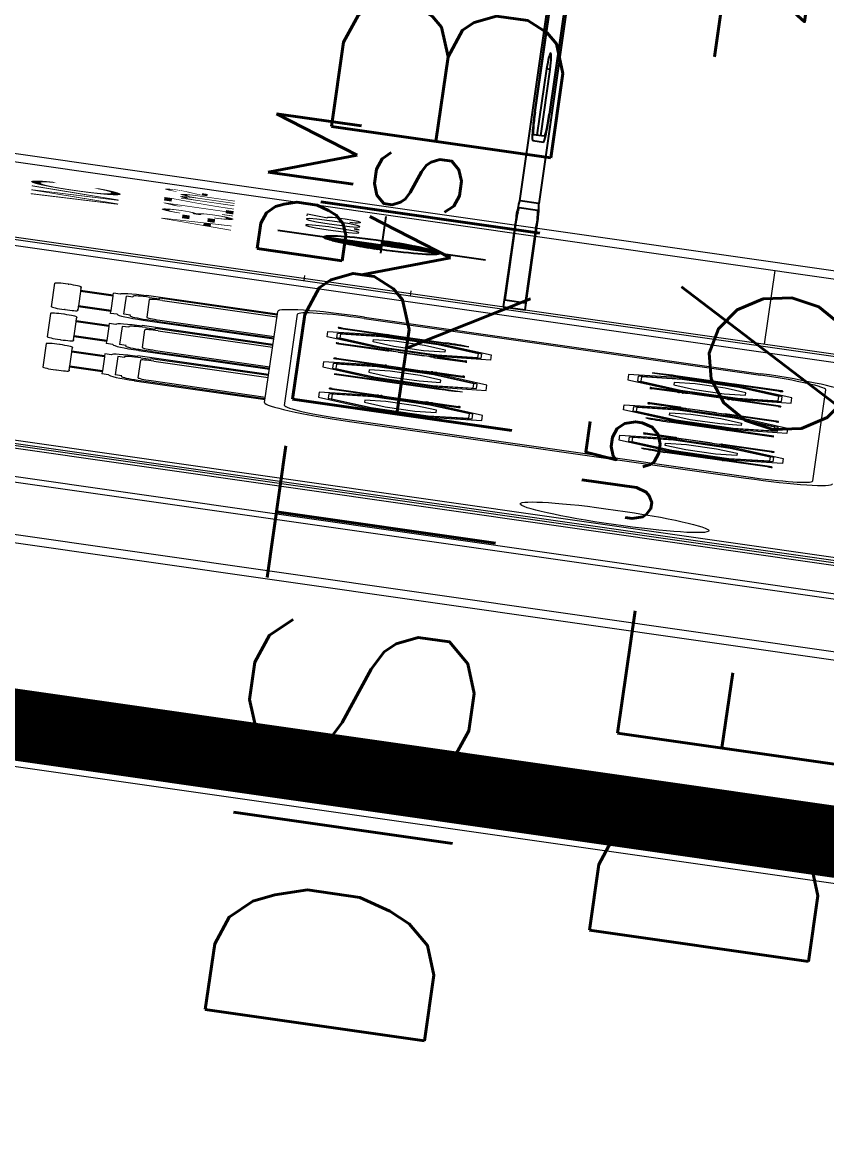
# Model space of a CAD drawing. Header units: millimetres. Extents: x -361192058 to 101130107379, y -14071650034 to 19218552450.
# Drawn here: x -137694.4 to -137627.6, y 41013 to 41105.1 of the extents above; entities that cross this region are included whole.
import ezdxf
from ezdxf.enums import TextEntityAlignment as Align

# ---------------------------------------------------------------- set-up
doc = ezdxf.new("R2010")
doc.units = ezdxf.units.MM
doc.header["$LTSCALE"] = 0.5
for name, color, linetype in [('02', 2, 'Continuous'), ('APBAN', 4, 'Continuous'), ('DIVERSOS', 4, 'Continuous'), ('ESQUADRIA', 3, 'Continuous'), ('MOBIL-I', 251, 'Continuous'), ('parede', 2, 'Continuous'), ('PISO', 8, 'Continuous'), ('TEXTO2', 3, 'Continuous'), ('TUBULAÇÃO_HIDRÁULICA', 5, 'Continuous'), ('TXT_0', 7, 'Continuous')]:
    doc.layers.add(name, color=color, linetype=linetype)
doc.styles.add('ADITIVOCAD', font='ROMANS.shx')
doc.styles.add('COTAS', font='romans.shx')
doc.styles.add('SANSSERIF', font='sas_____.pfb', dxfattribs={"height": 1})
doc.styles.get("Standard").update_dxf_attribs({"font": 'txt.shx', "height": 0.12})

# ---------------------------------------------------------------- blocks, each defined once
blk = doc.blocks.new('ADC_VASO_02')
blk.add_lwpolyline([(-0.175, 0.15), (-0.175, 0.6, -0.414214), (-0.125, 0.65), (0.125, 0.65, -0.414214), (0.175, 0.6), (0.175, 0.1496)], format="xyb")
for points in [[(0.1388, 0.2754, -0.414214), (0.0988, 0.2354), (-0.0948, 0.2354, -0.414214), (-0.1348, 0.2754), (-0.1348, 0.5704, -0.414214), (-0.0948, 0.6104), (0.0988, 0.6104, -0.414214), (0.1388, 0.5704)], [(0.1303, 0.2754, -0.414214), (0.0988, 0.2439), (-0.0948, 0.2439, -0.414214), (-0.1263, 0.2754), (-0.1263, 0.5704, -0.414214), (-0.0948, 0.6019), (0.0988, 0.6019, -0.414214), (0.1303, 0.5704)], [(-0.17, 0.15, 0.414214), (-0.2, 0.12), (-0.2, 0), (0.2, 0), (0.2, 0.12, 0.414214), (0.17, 0.15)], [(-0.17, 0.14, 0.414214), (-0.19, 0.12), (-0.19, 0.01), (0.19, 0.01), (0.19, 0.12, 0.414214), (0.17, 0.14)]]:
    blk.add_lwpolyline(points, format="xyb", close=True)
blk.add_lwpolyline([(0.0363, 0.2439), (0.0363, 0.3375), (-0.0344, 0.3375), (-0.0344, 0.2439)])
blk.add_arc((0.0009, 0.3215), 0.0388, 24.3951, 155.6049)
blk = doc.blocks.new('Adc_nivelpl')
h = blk.add_hatch()
h.set_pattern_fill('_U', color=256, scale=0.005, angle=45, style=0, double=1)
h.set_pattern_definition([(45, (-5.8772514, -3.5161936), (-0.003535534, 0.003535534), []), (135, (-5.8772514, -3.5161936), (-0.003535534, -0.003535534), [])])
h.paths.add_polyline_path([(0.1954, -0.0865, 0.414214), (0.0865, -0.1954), (0.1954, -0.1954)])
h.paths.add_polyline_path([(0.1954, -0.1954), (0.1954, -0.3043, 0.414214), (0.3043, -0.1954)])
for p, q in [((0.1954, 0), (0.1954, -0.3908)), ((0.8958, -0.1954), (0, -0.1954))]:
    blk.add_line(p, q)
blk.add_circle((0.1954, -0.1954), 0.1089)
at = {"flags": 8}
blk.add_attdef('NIVEL', (0.3642, -0.1501), '', height=0.1, dxfattribs=at)
blk = doc.blocks.new('APROVADO QUADRA 21.2 MBVII')
at = {"layer": '02', "color": 8, "lineweight": 18}
blk.add_line((3990.4769, 2473.3065), (3990.4769, 2470.9565), dxfattribs=at)
at = {"layer": '02', "lineweight": 18}
blk.add_lwpolyline([(3979.6187, 2438.8395), (4040.8187, 2438.8395), (4040.8187, 2483.3895), (3979.6187, 2483.3895)], close=True, dxfattribs=at)
at = {"layer": '02', "lineweight": 18, "const_width": 0.1}
blk.add_lwpolyline([(3980.3687, 2439.5895), (4040.0687, 2439.5895), (4040.0687, 2482.6395), (3980.3687, 2482.6395)], close=True, dxfattribs=at)
at = {"layer": 'DIVERSOS', "color": 8, "lineweight": 18}
for p, q in [((3985.3269, 2470.6502), (3985.3269, 2472.6502)), ((3985.4769, 2472.6502), (3985.4769, 2470.6502))]:
    blk.add_line(p, q, dxfattribs=at)
at = {"layer": 'ESQUADRIA', "color": 8, "lineweight": 18}
for p, q in [((3985.3819, 2472.6502), (3985.3819, 2470.6502)), ((3985.4219, 2472.6502), (3985.4219, 2470.6502))]:
    blk.add_line(p, q, dxfattribs=at)
at = {"layer": 'MOBIL-I', "color": 8, "lineweight": 18}
for p, q in [((3987.3094, 2472.5805), (3987.3094, 2472.5814)), ((3987.8642, 2472.5805), (3987.8642, 2472.5814)), ((3987.9501, 2472.5805), (3987.9501, 2472.5814)), ((3986.8812, 2472.5629), (3986.8628, 2472.5629)), ((3986.9274, 2472.5168), (3986.9274, 2472.5629)), ((3986.9459, 2472.5168), (3986.9459, 2472.5629)), ((3987.2039, 2472.5168), (3987.2039, 2472.5629)), ((3987.2224, 2472.5168), (3987.2224, 2472.5629)), ((3987.2873, 2472.5629), (3987.2689, 2472.5629)), ((3987.4361, 2472.5629), (3987.4176, 2472.5629)), ((3987.4823, 2472.5168), (3987.4823, 2472.5629)), ((3987.5007, 2472.5168), (3987.5007, 2472.5629)), ((3987.7588, 2472.5168), (3987.7588, 2472.5629)), ((3987.7772, 2472.5168), (3987.7772, 2472.5629)), ((3987.8421, 2472.5629), (3987.8237, 2472.5629)), ((3987.9722, 2472.5629), (3987.9906, 2472.5629)), ((3988.0371, 2472.5168), (3988.0371, 2472.5629)), ((3988.0555, 2472.5168), (3988.0555, 2472.5629)), ((3988.3136, 2472.5168), (3988.3136, 2472.5629)), ((3988.3321, 2472.5168), (3988.3321, 2472.5629)), ((3988.3783, 2472.5629), (3988.3967, 2472.5629)), ((3986.9274, 2472.5168), (3986.8905, 2472.5168)), ((3986.8905, 2472.5076), (3986.8905, 2472.5168)), ((3986.9459, 2472.5168), (3986.9274, 2472.5168)), ((3987.2039, 2472.5168), (3986.9459, 2472.5168)), ((3987.2224, 2472.5168), (3987.2039, 2472.5168)), ((3987.2593, 2472.5168), (3987.2224, 2472.5168)), ((3987.2593, 2472.5076), (3987.2593, 2472.5168)), ((3987.4823, 2472.5168), (3987.4453, 2472.5168)), ((3987.4453, 2472.5076), (3987.4453, 2472.5168)), ((3987.5007, 2472.5168), (3987.4823, 2472.5168)), ((3987.7588, 2472.5168), (3987.5007, 2472.5168)), ((3987.7772, 2472.5168), (3987.7588, 2472.5168)), ((3987.8141, 2472.5168), (3987.7772, 2472.5168)), ((3987.8141, 2472.5076), (3987.8141, 2472.5168)), ((3988.0002, 2472.5168), (3988.0371, 2472.5168)), ((3988.0002, 2472.5076), (3988.0002, 2472.5168)), ((3988.0371, 2472.5168), (3988.0555, 2472.5168)), ((3988.0555, 2472.5168), (3988.3136, 2472.5168)), ((3988.3136, 2472.5168), (3988.3321, 2472.5168)), ((3988.3321, 2472.5168), (3988.369, 2472.5168)), ((3988.369, 2472.5076), (3988.369, 2472.5168)), ((3986.8951, 2472.4891), (3986.909, 2472.4891)), ((3987.2409, 2472.4983), (3986.909, 2472.4983)), ((3986.909, 2472.4891), (3986.909, 2472.4983)), ((3987.2409, 2472.4891), (3987.2409, 2472.4983)), ((3987.2547, 2472.4891), (3987.2409, 2472.4891)), ((3987.45, 2472.4891), (3987.4638, 2472.4891)), ((3987.7957, 2472.4983), (3987.4638, 2472.4983)), ((3987.4638, 2472.4891), (3987.4638, 2472.4983)), ((3987.7957, 2472.4891), (3987.7957, 2472.4983)), ((3987.8095, 2472.4891), (3987.7957, 2472.4891)), ((3988.0048, 2472.4891), (3988.0186, 2472.4891)), ((3988.0186, 2472.4983), (3988.3505, 2472.4983)), ((3988.0186, 2472.4891), (3988.0186, 2472.4983)), ((3988.3505, 2472.4891), (3988.3505, 2472.4983)), ((3988.3644, 2472.4891), (3988.3505, 2472.4891)), ((3986.8442, 2472.2861), (3986.8442, 2472.4706)), ((3986.8536, 2472.4706), (3986.8442, 2472.4706)), ((3986.8721, 2472.466), (3986.8721, 2472.4522)), ((3986.9136, 2472.466), (3987.2362, 2472.466)), ((3987.2778, 2472.466), (3987.2778, 2472.4522)), ((3987.2962, 2472.4706), (3987.3056, 2472.4706)), ((3987.3056, 2472.2861), (3987.3056, 2472.4706)), ((3987.399, 2472.2861), (3987.399, 2472.4706)), ((3987.4084, 2472.4706), (3987.399, 2472.4706)), ((3987.4269, 2472.466), (3987.4269, 2472.4522)), ((3987.4684, 2472.466), (3987.7911, 2472.466)), ((3987.8326, 2472.466), (3987.8326, 2472.4522)), ((3987.8511, 2472.4706), (3987.8605, 2472.4706)), ((3987.8605, 2472.2861), (3987.8605, 2472.4706)), ((3987.9539, 2472.2861), (3987.9539, 2472.4706)), ((3987.9633, 2472.4706), (3987.9539, 2472.4706)), ((3987.9817, 2472.466), (3987.9817, 2472.4522)), ((3988.3459, 2472.466), (3988.0232, 2472.466)), ((3988.3874, 2472.466), (3988.3874, 2472.4522)), ((3988.4059, 2472.4706), (3988.4153, 2472.4706)), ((3988.4153, 2472.2861), (3988.4153, 2472.4706)), ((3986.8627, 2472.2861), (3986.8627, 2472.4522)), ((3986.8721, 2472.4522), (3986.8627, 2472.4522)), ((3986.8951, 2472.4476), (3986.8951, 2472.2861)), ((3987.2547, 2472.4476), (3987.2547, 2472.2861)), ((3987.2778, 2472.4522), (3987.2872, 2472.4522)), ((3987.2872, 2472.2861), (3987.2872, 2472.4522)), ((3987.4175, 2472.2861), (3987.4175, 2472.4522)), ((3987.4269, 2472.4522), (3987.4175, 2472.4522)), ((3987.45, 2472.4476), (3987.45, 2472.2861)), ((3987.8095, 2472.4476), (3987.8095, 2472.2861)), ((3987.8326, 2472.4522), (3987.842, 2472.4522)), ((3987.842, 2472.2861), (3987.842, 2472.4522)), ((3987.9723, 2472.2861), (3987.9723, 2472.4522)), ((3987.9817, 2472.4522), (3987.9723, 2472.4522)), ((3988.0048, 2472.4476), (3988.0048, 2472.2861)), ((3988.3644, 2472.4476), (3988.3644, 2472.2861)), ((3988.3874, 2472.4522), (3988.3968, 2472.4522)), ((3988.3968, 2472.2861), (3988.3968, 2472.4522)), ((3986.7941, 2472.2861), (3988.4654, 2472.2861)), ((3986.7941, 2472.2581), (3988.4654, 2472.2581)), ((3986.9274, 2472.1954), (3986.9274, 2472.0477)), ((3986.931, 2472.1991), (3986.9375, 2472.1991)), ((3986.9329, 2472.1964), (3986.9357, 2472.1964)), ((3986.9412, 2472.1954), (3986.9412, 2472.0146)), ((3987.2061, 2472.1954), (3987.2061, 2472.1266)), ((3987.2089, 2472.1954), (3987.2089, 2472.1322)), ((3987.2098, 2472.1991), (3987.2163, 2472.1991)), ((3987.2098, 2472.1964), (3987.2163, 2472.1964)), ((3987.2172, 2472.1954), (3987.2172, 2472.1322)), ((3987.22, 2472.1954), (3987.22, 2472.1266)), ((3987.4822, 2472.1954), (3987.4822, 2472.0477)), ((3987.496, 2472.1954), (3987.496, 2472.0146)), ((3987.7609, 2472.1954), (3987.7609, 2472.1266)), ((3987.7637, 2472.1954), (3987.7637, 2472.1322)), ((3987.7646, 2472.1991), (3987.7711, 2472.1991)), ((3987.7646, 2472.1964), (3987.7711, 2472.1964)), ((3987.772, 2472.1954), (3987.772, 2472.1322)), ((3987.7748, 2472.1954), (3987.7748, 2472.1266)), ((3988.0395, 2472.1954), (3988.0395, 2472.1266)), ((3988.0423, 2472.1954), (3988.0423, 2472.1322)), ((3988.0497, 2472.1991), (3988.0432, 2472.1991)), ((3988.0497, 2472.1964), (3988.0432, 2472.1964)), ((3988.0506, 2472.1954), (3988.0506, 2472.1322)), ((3988.0534, 2472.1954), (3988.0534, 2472.1266)), ((3988.3183, 2472.1954), (3988.3183, 2472.0146)), ((3988.3284, 2472.1991), (3988.322, 2472.1991)), ((3988.3266, 2472.1964), (3988.3238, 2472.1964)), ((3988.3321, 2472.1954), (3988.3321, 2472.0477)), ((3986.9301, 2472.1936), (3986.9301, 2472.1308)), ((3986.9384, 2472.1936), (3986.9384, 2472.1308)), ((3987.485, 2472.1936), (3987.485, 2472.1308)), ((3987.4933, 2472.1936), (3987.4933, 2472.1308)), ((3988.3211, 2472.1936), (3988.3211, 2472.1308)), ((3988.3294, 2472.1936), (3988.3294, 2472.1308)), ((3986.6729, 2472.1649), (3986.6729, 2471.6056)), ((3986.7008, 2472.1649), (3986.7008, 2471.6056)), ((3988.5587, 2472.1649), (3988.5587, 2471.6056)), ((3988.5866, 2472.1649), (3988.5866, 2471.6056)), ((3986.9274, 2472.1253), (3986.9412, 2472.1253)), ((3986.9329, 2472.1281), (3986.9357, 2472.1281)), ((3987.22, 2472.1266), (3987.2061, 2472.1266)), ((3987.2117, 2472.1294), (3987.2144, 2472.1294)), ((3987.4822, 2472.1253), (3987.496, 2472.1253)), ((3987.4877, 2472.1281), (3987.4905, 2472.1281)), ((3987.7748, 2472.1266), (3987.7609, 2472.1266)), ((3987.7665, 2472.1294), (3987.7692, 2472.1294)), ((3988.0395, 2472.1266), (3988.0534, 2472.1266)), ((3988.0478, 2472.1294), (3988.0451, 2472.1294)), ((3988.3321, 2472.1253), (3988.3183, 2472.1253)), ((3988.3266, 2472.1281), (3988.3238, 2472.1281)), ((3987.2107, 2472.1115), (3987.2107, 2472.0745)), ((3987.2153, 2472.1115), (3987.2153, 2472.0745)), ((3987.7656, 2472.1115), (3987.7656, 2472.0745)), ((3987.7702, 2472.1115), (3987.7702, 2472.0745)), ((3988.0441, 2472.1115), (3988.0441, 2472.0745)), ((3988.0488, 2472.1115), (3988.0488, 2472.0745)), ((3987.2038, 2472.0595), (3987.2041, 2472.0171)), ((3987.2078, 2472.0561), (3987.2078, 2472.0561)), ((3987.213, 2472.0561), (3987.2131, 2472.0561)), ((3987.2182, 2472.0561), (3987.2183, 2472.0561)), ((3987.2223, 2472.0595), (3987.2219, 2472.0171)), ((3987.7586, 2472.0595), (3987.759, 2472.0171)), ((3987.7626, 2472.0561), (3987.7627, 2472.0561)), ((3987.7678, 2472.0561), (3987.7679, 2472.0561)), ((3987.7731, 2472.0561), (3987.7731, 2472.0561)), ((3987.7771, 2472.0595), (3987.7767, 2472.0171)), ((3988.0372, 2472.0595), (3988.0376, 2472.0171)), ((3988.0413, 2472.0561), (3988.0412, 2472.0561)), ((3988.0465, 2472.0561), (3988.0464, 2472.0561)), ((3988.0517, 2472.0561), (3988.0517, 2472.0561)), ((3988.0557, 2472.0595), (3988.0554, 2472.0171)), ((3987.2066, 2472.0536), (3987.2063, 2472.0171)), ((3987.209, 2472.0536), (3987.2094, 2472.0171)), ((3987.2118, 2472.0536), (3987.2115, 2472.0171)), ((3987.2143, 2472.0536), (3987.2146, 2472.0171)), ((3987.217, 2472.0536), (3987.2167, 2472.0171)), ((3987.2195, 2472.0536), (3987.2198, 2472.0171)), ((3987.7614, 2472.0536), (3987.7611, 2472.0171)), ((3987.7639, 2472.0536), (3987.7642, 2472.0171)), ((3987.7666, 2472.0536), (3987.7663, 2472.0171)), ((3987.7691, 2472.0536), (3987.7694, 2472.0171)), ((3987.7719, 2472.0536), (3987.7715, 2472.0171)), ((3987.7743, 2472.0536), (3987.7746, 2472.0171)), ((3988.04, 2472.0536), (3988.0397, 2472.0171)), ((3988.0425, 2472.0536), (3988.0428, 2472.0171)), ((3988.0452, 2472.0536), (3988.0449, 2472.0171)), ((3988.0477, 2472.0536), (3988.048, 2472.0171)), ((3988.0505, 2472.0536), (3988.0501, 2472.0171)), ((3988.0529, 2472.0536), (3988.0532, 2472.0171)), ((3987.2052, 2472.0146), (3987.2052, 2472.0146)), ((3987.2104, 2472.0146), (3987.2104, 2472.0146)), ((3987.2156, 2472.0146), (3987.2157, 2472.0146)), ((3987.2209, 2472.0146), (3987.2209, 2472.0146)), ((3987.76, 2472.0146), (3987.76, 2472.0146)), ((3987.7652, 2472.0146), (3987.7653, 2472.0146)), ((3987.7705, 2472.0146), (3987.7705, 2472.0146)), ((3987.7757, 2472.0146), (3987.7757, 2472.0146)), ((3988.0386, 2472.0146), (3988.0386, 2472.0146)), ((3988.0439, 2472.0146), (3988.0438, 2472.0146)), ((3988.0491, 2472.0146), (3988.0491, 2472.0146)), ((3988.0543, 2472.0146), (3988.0543, 2472.0146)), ((3986.9412, 2471.575), (3986.9412, 2471.7559)), ((3987.2038, 2471.711), (3987.2041, 2471.7533)), ((3987.2052, 2471.7559), (3987.2052, 2471.7559)), ((3987.2066, 2471.7168), (3987.2063, 2471.7533)), ((3987.209, 2471.7168), (3987.2094, 2471.7533)), ((3987.2104, 2471.7559), (3987.2104, 2471.7559)), ((3987.2118, 2471.7168), (3987.2115, 2471.7533)), ((3987.2143, 2471.7168), (3987.2146, 2471.7533)), ((3987.2156, 2471.7559), (3987.2157, 2471.7559)), ((3987.217, 2471.7168), (3987.2167, 2471.7533)), ((3987.2195, 2471.7168), (3987.2198, 2471.7533)), ((3987.2209, 2471.7559), (3987.2209, 2471.7559)), ((3987.2223, 2471.711), (3987.2219, 2471.7533)), ((3987.496, 2471.575), (3987.496, 2471.7559)), ((3987.7586, 2471.711), (3987.759, 2471.7533)), ((3987.76, 2471.7559), (3987.76, 2471.7559)), ((3987.7614, 2471.7168), (3987.7611, 2471.7533)), ((3987.7639, 2471.7168), (3987.7642, 2471.7533)), ((3987.7652, 2471.7559), (3987.7653, 2471.7559)), ((3987.7666, 2471.7168), (3987.7663, 2471.7533)), ((3987.7691, 2471.7168), (3987.7694, 2471.7533)), ((3987.7705, 2471.7559), (3987.7705, 2471.7559)), ((3987.7719, 2471.7168), (3987.7715, 2471.7533)), ((3987.7743, 2471.7168), (3987.7746, 2471.7533)), ((3987.7757, 2471.7559), (3987.7757, 2471.7559)), ((3987.7771, 2471.711), (3987.7767, 2471.7533)), ((3988.0372, 2471.711), (3988.0376, 2471.7533)), ((3988.0386, 2471.7559), (3988.0386, 2471.7559)), ((3988.04, 2471.7168), (3988.0397, 2471.7533)), ((3988.0425, 2471.7168), (3988.0428, 2471.7533)), ((3988.0439, 2471.7559), (3988.0438, 2471.7559)), ((3988.0452, 2471.7168), (3988.0449, 2471.7533)), ((3988.0477, 2471.7168), (3988.048, 2471.7533)), ((3988.0491, 2471.7559), (3988.0491, 2471.7559)), ((3988.0505, 2471.7168), (3988.0501, 2471.7533)), ((3988.0529, 2471.7168), (3988.0532, 2471.7533)), ((3988.0543, 2471.7559), (3988.0543, 2471.7559)), ((3988.0557, 2471.711), (3988.0554, 2471.7533)), ((3988.3183, 2471.575), (3988.3183, 2471.7559)), ((3986.9274, 2471.575), (3986.9274, 2471.7227)), ((3987.2078, 2471.7143), (3987.2078, 2471.7143)), ((3987.213, 2471.7143), (3987.2131, 2471.7143)), ((3987.2182, 2471.7143), (3987.2183, 2471.7143)), ((3987.4822, 2471.575), (3987.4822, 2471.7227)), ((3987.7626, 2471.7143), (3987.7627, 2471.7143)), ((3987.7678, 2471.7143), (3987.7679, 2471.7143)), ((3987.7731, 2471.7143), (3987.7731, 2471.7143)), ((3988.0413, 2471.7143), (3988.0412, 2471.7143)), ((3988.0465, 2471.7143), (3988.0464, 2471.7143)), ((3988.0517, 2471.7143), (3988.0517, 2471.7143)), ((3988.3321, 2471.575), (3988.3321, 2471.7227)), ((3987.2107, 2471.659), (3987.2107, 2471.6959)), ((3987.2153, 2471.659), (3987.2153, 2471.6959)), ((3987.7656, 2471.659), (3987.7656, 2471.6959)), ((3987.7702, 2471.659), (3987.7702, 2471.6959)), ((3988.0441, 2471.659), (3988.0441, 2471.6959)), ((3988.0488, 2471.659), (3988.0488, 2471.6959)), ((3986.9274, 2471.6451), (3986.9412, 2471.6451)), ((3986.9301, 2471.5768), (3986.9301, 2471.6396)), ((3986.9329, 2471.6424), (3986.9357, 2471.6424)), ((3986.9384, 2471.5768), (3986.9384, 2471.6396)), ((3987.22, 2471.6438), (3987.2061, 2471.6438)), ((3987.2061, 2471.575), (3987.2061, 2471.6438)), ((3987.2089, 2471.575), (3987.2089, 2471.6383)), ((3987.2117, 2471.641), (3987.2144, 2471.641)), ((3987.2172, 2471.575), (3987.2172, 2471.6383)), ((3987.22, 2471.575), (3987.22, 2471.6438)), ((3987.4822, 2471.6451), (3987.496, 2471.6451)), ((3987.485, 2471.5768), (3987.485, 2471.6396)), ((3987.4877, 2471.6424), (3987.4905, 2471.6424)), ((3987.4933, 2471.5768), (3987.4933, 2471.6396)), ((3987.7609, 2471.575), (3987.7609, 2471.6438)), ((3987.7748, 2471.6438), (3987.7609, 2471.6438)), ((3987.7637, 2471.575), (3987.7637, 2471.6383)), ((3987.7665, 2471.641), (3987.7692, 2471.641)), ((3987.772, 2471.575), (3987.772, 2471.6383)), ((3987.7748, 2471.575), (3987.7748, 2471.6438)), ((3988.0395, 2471.6438), (3988.0534, 2471.6438)), ((3988.0395, 2471.575), (3988.0395, 2471.6438)), ((3988.0423, 2471.575), (3988.0423, 2471.6383)), ((3988.0478, 2471.641), (3988.0451, 2471.641)), ((3988.0506, 2471.575), (3988.0506, 2471.6383)), ((3988.0534, 2471.575), (3988.0534, 2471.6438)), ((3988.3321, 2471.6451), (3988.3183, 2471.6451)), ((3988.3211, 2471.5768), (3988.3211, 2471.6396)), ((3988.3266, 2471.6424), (3988.3238, 2471.6424)), ((3988.3294, 2471.5768), (3988.3294, 2471.6396)), ((3986.931, 2471.5713), (3986.9375, 2471.5713)), ((3986.9329, 2471.5741), (3986.9357, 2471.5741)), ((3987.2098, 2471.5741), (3987.2163, 2471.5741)), ((3987.2098, 2471.5713), (3987.2163, 2471.5713)), ((3987.7646, 2471.5741), (3987.7711, 2471.5741)), ((3987.7646, 2471.5713), (3987.7711, 2471.5713)), ((3988.0497, 2471.5741), (3988.0432, 2471.5741)), ((3988.0497, 2471.5713), (3988.0432, 2471.5713)), ((3988.3284, 2471.5713), (3988.322, 2471.5713)), ((3988.3266, 2471.5741), (3988.3238, 2471.5741)), ((3986.7941, 2471.5123), (3988.4654, 2471.5123))]:
    blk.add_line(p, q, dxfattribs=at)
for points in [[(3987.2909, 2472.5998), (3986.8627, 2472.5998, 0.414214), (3986.8442, 2472.5814), (3986.8442, 2472.5805, 0.414214), (3986.8617, 2472.5629), (3986.9274, 2472.5629, 0.414214)], [(3987.3094, 2472.5814, 0.414214), (3987.2909, 2472.5998, 0.414214)], [(3987.8458, 2472.5998), (3987.4175, 2472.5998, 0.414214), (3987.399, 2472.5814), (3987.399, 2472.5805, 0.414214), (3987.4166, 2472.5629), (3987.4823, 2472.5629, 0.414214)], [(3987.8642, 2472.5814, 0.414214), (3987.8458, 2472.5998, 0.414214)], [(3987.9501, 2472.5814, -0.414214), (3987.9686, 2472.5998, -0.414214)], [(3987.9686, 2472.5998), (3988.3968, 2472.5998, -0.414214), (3988.4153, 2472.5814), (3988.4153, 2472.5805, -0.414214), (3988.3978, 2472.5629), (3988.3321, 2472.5629, -0.414214)], [(3987.2224, 2472.5629), (3987.2919, 2472.5629, 0.414214), (3987.3094, 2472.5805)], [(3987.7772, 2472.5629), (3987.8467, 2472.5629, 0.414214), (3987.8642, 2472.5805)], [(3988.0371, 2472.5629), (3987.9676, 2472.5629, -0.414214), (3987.9501, 2472.5805)], [(3986.9274, 2472.5629), (3986.9459, 2472.5629, 0.414214)], [(3986.9459, 2472.5629), (3987.2039, 2472.5629, 0.414214)], [(3987.2039, 2472.5629), (3987.2224, 2472.5629, 0.414214)], [(3987.4823, 2472.5629), (3987.5007, 2472.5629, 0.414214)], [(3987.5007, 2472.5629), (3987.7588, 2472.5629, 0.414214)], [(3987.7588, 2472.5629), (3987.7772, 2472.5629, 0.414214)], [(3988.0555, 2472.5629), (3988.0371, 2472.5629, -0.414214)], [(3988.3136, 2472.5629), (3988.0555, 2472.5629, -0.414214)], [(3988.3321, 2472.5629), (3988.3136, 2472.5629, -0.414214)]]:
    blk.add_lwpolyline(points, format="xyb", dxfattribs=at)
for points in [[(3986.9597, 2472.0497), (3987.0273, 2471.9821), (3987.1228, 2471.9821), (3987.1904, 2472.0497), (3987.1904, 2472.1452), (3987.1228, 2472.2128), (3987.0273, 2472.2128), (3986.9597, 2472.1452)], [(3987.5145, 2472.0497), (3987.5821, 2471.9821), (3987.6777, 2471.9821), (3987.7452, 2472.0497), (3987.7452, 2472.1452), (3987.6777, 2472.2128), (3987.5821, 2472.2128), (3987.5145, 2472.1452)], [(3988.2998, 2472.0497), (3988.2322, 2471.9821), (3988.1367, 2471.9821), (3988.0691, 2472.0497), (3988.0691, 2472.1452), (3988.1367, 2472.2128), (3988.2322, 2472.2128), (3988.2998, 2472.1452)], [(3986.9735, 2472.0554), (3987.033, 2471.9959), (3987.1171, 2471.9959), (3987.1766, 2472.0554), (3987.1766, 2472.1395), (3987.1171, 2472.199), (3987.033, 2472.199), (3986.9735, 2472.1395)], [(3987.5284, 2472.0554), (3987.5878, 2471.9959), (3987.6719, 2471.9959), (3987.7314, 2472.0554), (3987.7314, 2472.1395), (3987.6719, 2472.199), (3987.5878, 2472.199), (3987.5284, 2472.1395)], [(3988.286, 2472.0554), (3988.2265, 2471.9959), (3988.1424, 2471.9959), (3988.0829, 2472.0554), (3988.0829, 2472.1395), (3988.1424, 2472.199), (3988.2265, 2472.199), (3988.286, 2472.1395)], [(3986.9781, 2472.0573), (3987.0349, 2472.0005), (3987.1152, 2472.0005), (3987.1719, 2472.0573), (3987.1719, 2472.1376), (3987.1152, 2472.1943), (3987.0349, 2472.1943), (3986.9781, 2472.1376)], [(3987.533, 2472.0573), (3987.5897, 2472.0005), (3987.67, 2472.0005), (3987.7268, 2472.0573), (3987.7268, 2472.1376), (3987.67, 2472.1943), (3987.5897, 2472.1943), (3987.533, 2472.1376)], [(3988.2814, 2472.0573), (3988.2246, 2472.0005), (3988.1443, 2472.0005), (3988.0875, 2472.0573), (3988.0875, 2472.1376), (3988.1443, 2472.1943), (3988.2246, 2472.1943), (3988.2814, 2472.1376)], [(3987.0243, 2472.0764), (3987.054, 2472.0467), (3987.0961, 2472.0467), (3987.1258, 2472.0764), (3987.1258, 2472.1185), (3987.0961, 2472.1482), (3987.054, 2472.1482), (3987.0243, 2472.1185)], [(3987.5791, 2472.0764), (3987.6088, 2472.0467), (3987.6509, 2472.0467), (3987.6806, 2472.0764), (3987.6806, 2472.1185), (3987.6509, 2472.1482), (3987.6088, 2472.1482), (3987.5791, 2472.1185)], [(3988.2352, 2472.0764), (3988.2055, 2472.0467), (3988.1634, 2472.0467), (3988.1337, 2472.0764), (3988.1337, 2472.1185), (3988.1634, 2472.1482), (3988.2055, 2472.1482), (3988.2352, 2472.1185)], [(3986.9597, 2471.7208), (3987.0273, 2471.7884), (3987.1228, 2471.7884), (3987.1904, 2471.7208), (3987.1904, 2471.6252), (3987.1228, 2471.5576), (3987.0273, 2471.5576), (3986.9597, 2471.6252)], [(3987.5145, 2471.7208), (3987.5821, 2471.7884), (3987.6777, 2471.7884), (3987.7452, 2471.7208), (3987.7452, 2471.6252), (3987.6777, 2471.5576), (3987.5821, 2471.5576), (3987.5145, 2471.6252)], [(3988.2998, 2471.7208), (3988.2322, 2471.7884), (3988.1367, 2471.7884), (3988.0691, 2471.7208), (3988.0691, 2471.6252), (3988.1367, 2471.5576), (3988.2322, 2471.5576), (3988.2998, 2471.6252)], [(3986.9735, 2471.715), (3987.033, 2471.7745), (3987.1171, 2471.7745), (3987.1766, 2471.715), (3987.1766, 2471.6309), (3987.1171, 2471.5715), (3987.033, 2471.5715), (3986.9735, 2471.6309)], [(3986.9781, 2471.7131), (3987.0349, 2471.7699), (3987.1152, 2471.7699), (3987.1719, 2471.7131), (3987.1719, 2471.6329), (3987.1152, 2471.5761), (3987.0349, 2471.5761), (3986.9781, 2471.6329)], [(3987.5284, 2471.715), (3987.5878, 2471.7745), (3987.6719, 2471.7745), (3987.7314, 2471.715), (3987.7314, 2471.6309), (3987.6719, 2471.5715), (3987.5878, 2471.5715), (3987.5284, 2471.6309)], [(3987.533, 2471.7131), (3987.5897, 2471.7699), (3987.67, 2471.7699), (3987.7268, 2471.7131), (3987.7268, 2471.6329), (3987.67, 2471.5761), (3987.5897, 2471.5761), (3987.533, 2471.6329)], [(3988.286, 2471.715), (3988.2265, 2471.7745), (3988.1424, 2471.7745), (3988.0829, 2471.715), (3988.0829, 2471.6309), (3988.1424, 2471.5715), (3988.2265, 2471.5715), (3988.286, 2471.6309)], [(3988.2814, 2471.7131), (3988.2246, 2471.7699), (3988.1443, 2471.7699), (3988.0875, 2471.7131), (3988.0875, 2471.6329), (3988.1443, 2471.5761), (3988.2246, 2471.5761), (3988.2814, 2471.6329)], [(3987.0243, 2471.694), (3987.054, 2471.7237), (3987.0961, 2471.7237), (3987.1258, 2471.694), (3987.1258, 2471.652), (3987.0961, 2471.6222), (3987.054, 2471.6222), (3987.0243, 2471.652)], [(3987.5791, 2471.694), (3987.6088, 2471.7237), (3987.6509, 2471.7237), (3987.6806, 2471.694), (3987.6806, 2471.652), (3987.6509, 2471.6222), (3987.6088, 2471.6222), (3987.5791, 2471.652)], [(3988.2352, 2471.694), (3988.2055, 2471.7237), (3988.1634, 2471.7237), (3988.1337, 2471.694), (3988.1337, 2471.652), (3988.1634, 2471.6222), (3988.2055, 2471.6222), (3988.2352, 2471.652)]]:
    blk.add_lwpolyline(points, close=True, dxfattribs=at)
for centre, radius, start, end in [((3986.8905, 2472.4706), 0.0369, 90, 180), ((3987.2593, 2472.4706), 0.0369, 0, 90), ((3987.4453, 2472.4706), 0.0369, 90, 180), ((3987.8141, 2472.4706), 0.0369, 0, 90), ((3988.0002, 2472.4706), 0.0369, 90, 180), ((3988.369, 2472.4706), 0.0369, 0, 90), ((3986.8951, 2472.466), 0.0231, 90, 180), ((3987.2547, 2472.466), 0.0231, 0, 90), ((3987.45, 2472.466), 0.0231, 90, 180), ((3987.8095, 2472.466), 0.0231, 0, 90), ((3988.0048, 2472.466), 0.0231, 90, 180), ((3988.3644, 2472.466), 0.0231, 0, 90), ((3986.9136, 2472.4476), 0.0185, 90, 180), ((3987.2362, 2472.4476), 0.0185, 0, 90), ((3987.4684, 2472.4476), 0.0185, 90, 180), ((3987.7911, 2472.4476), 0.0185, 0, 90), ((3988.0232, 2472.4476), 0.0185, 90, 180), ((3988.3459, 2472.4476), 0.0185, 0, 90), ((3986.7941, 2472.1649), 0.1212, 90, 180), ((3988.4654, 2472.1649), 0.1212, 0, 90), ((3986.7941, 2472.1649), 0.0932, 90, 180), ((3988.4654, 2472.1649), 0.0932, 0, 90), ((3986.931, 2472.1954), 0.00369, 90, 180), ((3986.9329, 2472.1936), 0.00277, 90, 180), ((3986.9357, 2472.1936), 0.00277, 0, 90), ((3986.9375, 2472.1954), 0.00369, 0, 90), ((3987.2098, 2472.1954), 0.00369, 90, 180), ((3987.2098, 2472.1954), 0.000923, 90, 180), ((3987.2163, 2472.1954), 0.00369, 0, 90), ((3987.2163, 2472.1954), 0.000923, 0, 90), ((3987.7646, 2472.1954), 0.00369, 90, 180), ((3987.7646, 2472.1954), 0.000923, 90, 180), ((3987.7711, 2472.1954), 0.00369, 0, 90), ((3987.7711, 2472.1954), 0.000923, 0, 90), ((3988.0432, 2472.1954), 0.00369, 90, 180), ((3988.0432, 2472.1954), 0.000923, 90, 180), ((3988.0497, 2472.1954), 0.00369, 0, 90), ((3988.0497, 2472.1954), 0.000923, 0, 90), ((3988.322, 2472.1954), 0.00369, 90, 180), ((3988.3238, 2472.1936), 0.00277, 90, 180), ((3988.3266, 2472.1936), 0.00277, 0, 90), ((3988.3284, 2472.1954), 0.00369, 0, 90), ((3986.9329, 2472.1308), 0.00277, 180, 270), ((3986.9357, 2472.1308), 0.00277, 270, 0), ((3987.2097, 2472.1266), 0.00355, 180, 219.3605), ((3987.1936, 2472.1134), 0.0173, 353.468, 39.3605), ((3987.2117, 2472.1322), 0.00277, 180, 270), ((3987.2144, 2472.1322), 0.00277, 270, 0), ((3987.2325, 2472.1134), 0.0173, 140.6395, 186.532), ((3987.2164, 2472.1266), 0.00355, 320.6395, 0), ((3987.4877, 2472.1308), 0.00277, 180, 270), ((3987.4905, 2472.1308), 0.00277, 270, 0), ((3987.7645, 2472.1266), 0.00355, 180, 219.3605), ((3987.7484, 2472.1134), 0.0173, 353.468, 39.3605), ((3987.7665, 2472.1322), 0.00277, 180, 270), ((3987.7692, 2472.1322), 0.00277, 270, 0), ((3987.7873, 2472.1134), 0.0173, 140.6395, 186.532), ((3987.7712, 2472.1266), 0.00355, 320.6395, 0), ((3988.0431, 2472.1266), 0.00355, 180, 219.3605), ((3988.027, 2472.1134), 0.0173, 353.468, 39.3605), ((3988.0451, 2472.1322), 0.00277, 180, 270), ((3988.0478, 2472.1322), 0.00277, 270, 0), ((3988.0659, 2472.1134), 0.0173, 140.6395, 186.532), ((3988.0498, 2472.1266), 0.00355, 320.6395, 0), ((3988.3238, 2472.1308), 0.00277, 180, 270), ((3988.3266, 2472.1308), 0.00277, 270, 0), ((3987.1767, 2472.0829), 0.0351, 322.6134, 346.1777), ((3987.2494, 2472.0829), 0.0351, 193.8223, 217.3866), ((3987.7315, 2472.0829), 0.0351, 322.6134, 346.1777), ((3987.8042, 2472.0829), 0.0351, 193.8223, 217.3866), ((3988.0101, 2472.0829), 0.0351, 322.6134, 346.1777), ((3988.0828, 2472.0829), 0.0351, 193.8223, 217.3866), ((3987.2074, 2472.0595), 0.00355, 142.6134, 180), ((3987.2094, 2472.0538), 0.00283, 125.0574, 182.8029), ((3987.2062, 2472.0538), 0.00283, 357.1971, 54.9426), ((3987.2146, 2472.0538), 0.00283, 125.0574, 182.8029), ((3987.2114, 2472.0538), 0.00283, 357.1971, 54.9426), ((3987.2199, 2472.0538), 0.00283, 125.0574, 182.8029), ((3987.2167, 2472.0538), 0.00283, 357.1971, 54.9426), ((3987.2187, 2472.0595), 0.00355, 0, 37.3866), ((3987.7622, 2472.0595), 0.00355, 142.6134, 180), ((3987.7642, 2472.0538), 0.00283, 125.0574, 182.8029), ((3987.761, 2472.0538), 0.00283, 357.1971, 54.9426), ((3987.7695, 2472.0538), 0.00283, 125.0574, 182.8029), ((3987.7663, 2472.0538), 0.00283, 357.1971, 54.9426), ((3987.7747, 2472.0538), 0.00283, 125.0574, 182.8029), ((3987.7715, 2472.0538), 0.00283, 357.1971, 54.9426), ((3987.7735, 2472.0595), 0.00355, 0, 37.3866), ((3988.0408, 2472.0595), 0.00355, 142.6134, 180), ((3988.0428, 2472.0538), 0.00283, 125.0574, 182.8029), ((3988.0396, 2472.0538), 0.00283, 357.1971, 54.9426), ((3988.048, 2472.0538), 0.00283, 125.0574, 182.8029), ((3988.0449, 2472.0538), 0.00283, 357.1971, 54.9426), ((3988.0533, 2472.0538), 0.00283, 125.0574, 182.8029), ((3988.0501, 2472.0538), 0.00283, 357.1971, 54.9426), ((3988.0521, 2472.0595), 0.00355, 0, 37.3866), ((3986.9829, 2472.0514), 0.0556, 183.8032, 221.5035), ((3987.5377, 2472.0514), 0.0556, 183.8032, 221.5035), ((3988.2766, 2472.0514), 0.0556, 318.4965, 356.1968), ((3987.2066, 2472.0166), 0.00253, 169.8701, 235.3535), ((3987.2038, 2472.0166), 0.00253, 304.6465, 10.1299), ((3987.2119, 2472.0166), 0.00252, 169.4333, 235.0763), ((3987.209, 2472.0166), 0.00253, 304.6465, 10.1299), ((3987.2171, 2472.0166), 0.00253, 169.8701, 235.3535), ((3987.2142, 2472.0166), 0.00251, 305.2035, 11.0044), ((3987.2223, 2472.0166), 0.00253, 169.8701, 235.3535), ((3987.2194, 2472.0166), 0.00251, 305.2035, 11.0044), ((3987.7615, 2472.0166), 0.00253, 169.8701, 235.3535), ((3987.7586, 2472.0166), 0.00253, 304.6465, 10.1299), ((3987.7667, 2472.0166), 0.00252, 169.4333, 235.0763), ((3987.7638, 2472.0166), 0.00253, 304.6465, 10.1299), ((3987.7719, 2472.0166), 0.00253, 169.8701, 235.3535), ((3987.769, 2472.0166), 0.00251, 305.2035, 11.0044), ((3987.7771, 2472.0166), 0.00253, 169.8701, 235.3535), ((3987.7743, 2472.0166), 0.00251, 305.2035, 11.0044), ((3988.0401, 2472.0166), 0.00251, 168.9956, 234.7965), ((3988.0372, 2472.0166), 0.00253, 304.6465, 10.1299), ((3988.0453, 2472.0166), 0.00251, 168.9956, 234.7965), ((3988.0424, 2472.0166), 0.00253, 304.6465, 10.1299), ((3988.0505, 2472.0166), 0.00253, 169.8701, 235.3535), ((3988.0476, 2472.0166), 0.00252, 304.9237, 10.5667), ((3988.0557, 2472.0166), 0.00253, 169.8701, 235.3535), ((3988.0529, 2472.0166), 0.00253, 304.6465, 10.1299), ((3986.9829, 2471.719), 0.0556, 138.4965, 176.1968), ((3987.2066, 2471.7538), 0.00253, 124.6465, 190.1299), ((3987.2038, 2471.7538), 0.00253, 349.8701, 55.3535), ((3987.2119, 2471.7538), 0.00252, 124.9237, 190.5667), ((3987.209, 2471.7538), 0.00253, 349.8701, 55.3535), ((3987.2171, 2471.7538), 0.00253, 124.6465, 190.1299), ((3987.2142, 2471.7538), 0.00251, 348.9956, 54.7965), ((3987.2223, 2471.7538), 0.00253, 124.6465, 190.1299), ((3987.2194, 2471.7538), 0.00251, 348.9956, 54.7965), ((3987.5377, 2471.719), 0.0556, 138.4965, 176.1968), ((3987.7615, 2471.7538), 0.00253, 124.6465, 190.1299), ((3987.7586, 2471.7538), 0.00253, 349.8701, 55.3535), ((3987.7667, 2471.7538), 0.00252, 124.9237, 190.5667), ((3987.7638, 2471.7538), 0.00253, 349.8701, 55.3535), ((3987.7719, 2471.7538), 0.00253, 124.6465, 190.1299), ((3987.769, 2471.7538), 0.00251, 348.9956, 54.7965), ((3987.7771, 2471.7538), 0.00253, 124.6465, 190.1299), ((3987.7743, 2471.7538), 0.00251, 348.9956, 54.7965), ((3988.0401, 2471.7538), 0.00251, 125.2035, 191.0044), ((3988.0372, 2471.7538), 0.00253, 349.8701, 55.3535), ((3988.0453, 2471.7538), 0.00251, 125.2035, 191.0044), ((3988.0424, 2471.7538), 0.00253, 349.8701, 55.3535), ((3988.0505, 2471.7538), 0.00253, 124.6465, 190.1299), ((3988.0476, 2471.7538), 0.00252, 349.4333, 55.0763), ((3988.0557, 2471.7538), 0.00253, 124.6465, 190.1299), ((3988.0529, 2471.7538), 0.00253, 349.8701, 55.3535), ((3988.2766, 2471.719), 0.0556, 3.8032, 41.5035), ((3987.2094, 2471.7167), 0.00283, 177.1971, 234.9426), ((3987.2062, 2471.7167), 0.00283, 305.0574, 2.8029), ((3987.2146, 2471.7167), 0.00283, 177.1971, 234.9426), ((3987.2114, 2471.7167), 0.00283, 305.0574, 2.8029), ((3987.2199, 2471.7167), 0.00283, 177.1971, 234.9426), ((3987.2167, 2471.7167), 0.00283, 305.0574, 2.8029), ((3987.7642, 2471.7167), 0.00283, 177.1971, 234.9426), ((3987.761, 2471.7167), 0.00283, 305.0574, 2.8029), ((3987.7695, 2471.7167), 0.00283, 177.1971, 234.9426), ((3987.7663, 2471.7167), 0.00283, 305.0574, 2.8029), ((3987.7747, 2471.7167), 0.00283, 177.1971, 234.9426), ((3987.7715, 2471.7167), 0.00283, 305.0574, 2.8029), ((3988.0428, 2471.7167), 0.00283, 177.1971, 234.9426), ((3988.0396, 2471.7167), 0.00283, 305.0574, 2.8029), ((3988.048, 2471.7167), 0.00283, 177.1971, 234.9426), ((3988.0449, 2471.7167), 0.00283, 305.0574, 2.8029), ((3988.0533, 2471.7167), 0.00283, 177.1971, 234.9426), ((3988.0501, 2471.7167), 0.00283, 305.0574, 2.8029), ((3987.2074, 2471.711), 0.00355, 180, 217.3866), ((3987.1767, 2471.6875), 0.0351, 13.8223, 37.3866), ((3987.2494, 2471.6875), 0.0351, 142.6134, 166.1777), ((3987.2187, 2471.711), 0.00355, 322.6134, 0), ((3987.7622, 2471.711), 0.00355, 180, 217.3866), ((3987.7315, 2471.6875), 0.0351, 13.8223, 37.3866), ((3987.8042, 2471.6875), 0.0351, 142.6134, 166.1777), ((3987.7735, 2471.711), 0.00355, 322.6134, 0), ((3988.0408, 2471.711), 0.00355, 180, 217.3866), ((3988.0101, 2471.6875), 0.0351, 13.8223, 37.3866), ((3988.0828, 2471.6875), 0.0351, 142.6134, 166.1777), ((3988.0521, 2471.711), 0.00355, 322.6134, 0), ((3987.1936, 2471.657), 0.0173, 320.6395, 6.532), ((3987.2325, 2471.657), 0.0173, 173.468, 219.3605), ((3987.7484, 2471.657), 0.0173, 320.6395, 6.532), ((3987.7873, 2471.657), 0.0173, 173.468, 219.3605), ((3988.027, 2471.657), 0.0173, 320.6395, 6.532), ((3988.0659, 2471.657), 0.0173, 173.468, 219.3605), ((3986.9329, 2471.6396), 0.00277, 90, 180), ((3986.9357, 2471.6396), 0.00277, 0, 90), ((3987.2097, 2471.6438), 0.00355, 140.6395, 180), ((3987.2117, 2471.6383), 0.00277, 90, 180), ((3987.2144, 2471.6383), 0.00277, 0, 90), ((3987.2164, 2471.6438), 0.00355, 0, 39.3605), ((3987.4877, 2471.6396), 0.00277, 90, 180), ((3987.4905, 2471.6396), 0.00277, 0, 90), ((3987.7645, 2471.6438), 0.00355, 140.6395, 180), ((3987.7665, 2471.6383), 0.00277, 90, 180), ((3987.7692, 2471.6383), 0.00277, 0, 90), ((3987.7712, 2471.6438), 0.00355, 0, 39.3605), ((3988.0431, 2471.6438), 0.00355, 140.6395, 180), ((3988.0451, 2471.6383), 0.00277, 90, 180), ((3988.0478, 2471.6383), 0.00277, 0, 90), ((3988.0498, 2471.6438), 0.00355, 0, 39.3605), ((3988.3238, 2471.6396), 0.00277, 90, 180), ((3988.3266, 2471.6396), 0.00277, 0, 90), ((3986.7941, 2471.6056), 0.1212, 180, 270), ((3986.7941, 2471.6056), 0.0932, 180, 270), ((3988.4654, 2471.6056), 0.0932, 270, 0), ((3988.4654, 2471.6056), 0.1212, 270, 0), ((3986.931, 2471.575), 0.00369, 180, 270), ((3986.9329, 2471.5768), 0.00277, 180, 270), ((3986.9357, 2471.5768), 0.00277, 270, 0), ((3986.9375, 2471.575), 0.00369, 270, 0), ((3987.2098, 2471.575), 0.00369, 180, 270), ((3987.2098, 2471.575), 0.000923, 180, 270), ((3987.2163, 2471.575), 0.00369, 270, 0), ((3987.2163, 2471.575), 0.000923, 270, 0), ((3987.7646, 2471.575), 0.00369, 180, 270), ((3987.7646, 2471.575), 0.000923, 180, 270), ((3987.7711, 2471.575), 0.00369, 270, 0), ((3987.7711, 2471.575), 0.000923, 270, 0), ((3988.0432, 2471.575), 0.00369, 180, 270), ((3988.0432, 2471.575), 0.000923, 180, 270), ((3988.0497, 2471.575), 0.00369, 270, 0), ((3988.0497, 2471.575), 0.000923, 270, 0), ((3988.322, 2471.575), 0.00369, 180, 270), ((3988.3238, 2471.5768), 0.00277, 180, 270), ((3988.3266, 2471.5768), 0.00277, 270, 0), ((3988.3284, 2471.575), 0.00369, 270, 0)]:
    blk.add_arc(centre, radius, start, end, dxfattribs=at)
at = {"layer": 'parede', "color": 8, "lineweight": 18}
for p, q in [((3983.6269, 2456.1565), (3983.6269, 2481.1565)), ((3990.6269, 2481.1565), (3990.6269, 2456.1565)), ((3983.7769, 2456.6565), (3983.7769, 2474.1065)), ((3988.9769, 2473.3065), (3988.9769, 2470.8065)), ((3989.1269, 2473.3065), (3989.1269, 2470.9565))]:
    blk.add_line(p, q, dxfattribs=at)
at = {"layer": 'PISO', "color": 8, "lineweight": 18}
for p, q in [((3984.8269, 2473.3065), (3984.8269, 2466.5065)), ((3984.7269, 2472.7065), (3984.7269, 2466.4065)), ((3990.4769, 2471.6065), (3989.1269, 2471.6065))]:
    blk.add_line(p, q, dxfattribs=at)
blk.add_circle((3985.6319, 2471.7793), 0.1333, dxfattribs=at)
at = {"layer": 'TUBULAÇÃO_HIDRÁULICA', "lineweight": 18}
for p, q in [((3989.0797, 2471.2858), (3989.0797, 2472.9053)), ((3989.0797, 2472.2556), (3989.1797, 2472.2556)), ((3989.0797, 2472.1056), (3989.1797, 2472.1056))]:
    blk.add_line(p, q, dxfattribs=at)
at = {"layer": 'MOBIL-I', "color": 8, "lineweight": 18, "rotation": 269.9999999999999}
blk.add_blockref('ADC_VASO_02', (3989.1269, 2471.9596), dxfattribs=at)
at = {"layer": 'TXT_0', "color": 8, "lineweight": 18}
ref = blk.add_blockref('Adc_nivelpl', (3989.7754, 2472.302), dxfattribs=dict(at, xscale=0.75, yscale=0.75, zscale=0.75))
ref.add_attrib('NIVEL', '0.03', (3990.0485, 2472.1894), dxfattribs={"height": 0.075, "style": 'ADITIVOCAD', "flags": 8})
at = {"color": 0, "lineweight": 13, "flags": 8}
for p in [(4700.7247, 2280.1125), (4699.5738, 2277.8964), (4702.3546, 2276.195), (4703.6722, 2274.085), (4699.8445, 2272.2194), (4703.0488, 2270.137), (4703.0877, 2267.9803), (4700.6523, 2261.5216), (4700.7007, 2257.1593)]:
    blk.add_attdef('NIVEL', p, '', height=0.075, dxfattribs=at)
for rotation, width, p in [(90, 0.8, (4700.8205, 2275.7521)), (270, 0.6, (4703.8437, 2274.9021)), (90, 0.8, (4701.5575, 2268.5021)), (180, 0.6, (4651.1817, 2236.1931))]:
    blk.add_attdef('$PORTA', text='', height=0.09, rotation=rotation, dxfattribs=dict(at, width=width)).set_placement(p, align=Align.MIDDLE)
for p in [(4654.176, 2240.463), (4648.499, 2240.1923), (4637.8012, 2239.3845), (4633.4388, 2239.3361), (4656.3921, 2239.3121), (4652.4746, 2237.6822), (4646.4166, 2236.988), (4644.2598, 2236.9491), (4650.3646, 2236.3646)]:
    blk.add_attdef('NIVEL', p, '', height=0.075, rotation=270, dxfattribs=at)
at = {"color": 0, "lineweight": 13, "width": 0.8, "flags": 8}
for p in [(4652.0317, 2239.2163), (4644.7817, 2238.4793)]:
    blk.add_attdef('$PORTA', text='', height=0.09, dxfattribs=at).set_placement(p, align=Align.MIDDLE)
at = {"layer": 'APBAN', "lineweight": 18, "insert": (4010.5168, 2471.423), "char_height": 0.309381, "attachment_point": 9, "style": 'COTAS'}
blk.add_mtext('DISTRIBUIÇÃO\\PGERAL DE %%C 32mm', dxfattribs=at)
at = {"layer": 'DIVERSOS', "color": 8, "lineweight": 18, "insert": (3985.5456, 2471.8318), "char_height": 0.10106, "width": 0.373078, "attachment_point": 1}
blk.add_mtext('{\\C3;J5}', dxfattribs=at)
at = {"layer": 'TEXTO2', "color": 8, "lineweight": 18, "style": 'SANSSERIF'}
blk.add_text('WC', height=0.12312, dxfattribs=at).set_placement((3989.9358, 2472.528))
at = {"layer": 'TUBULAÇÃO_HIDRÁULICA', "color": 0, "lineweight": 18, "char_height": 0.12, "width": 1.871509, "attachment_point": 1}
for s, insert in [('DM', (3989.2739, 2472.327)), ('VS', (3989.2715, 2472.1776))]:
    blk.add_mtext(s, dxfattribs=dict(at, insert=insert))
at = {"layer": 'TXT_0', "color": 8, "lineweight": 18, "style": 'SANSSERIF'}
blk.add_text('A=3.17m²', height=0.0985, dxfattribs=at).set_placement((3989.7952, 2472.3668))

msp = doc.modelspace()

# ---------------------------------------------------------------- block references
at = {"layer": '02', "color": 0, "lineweight": 30, "xscale": -4.574818403918471, "yscale": -59.40450511825884, "zscale": 4.574818403918471, "rotation": 261.8606972171988}
msp.add_blockref('APROVADO QUADRA 21.2 MBVII', (5129.041, 2225.201), dxfattribs=at)

doc.saveas('drawing.dxf')
